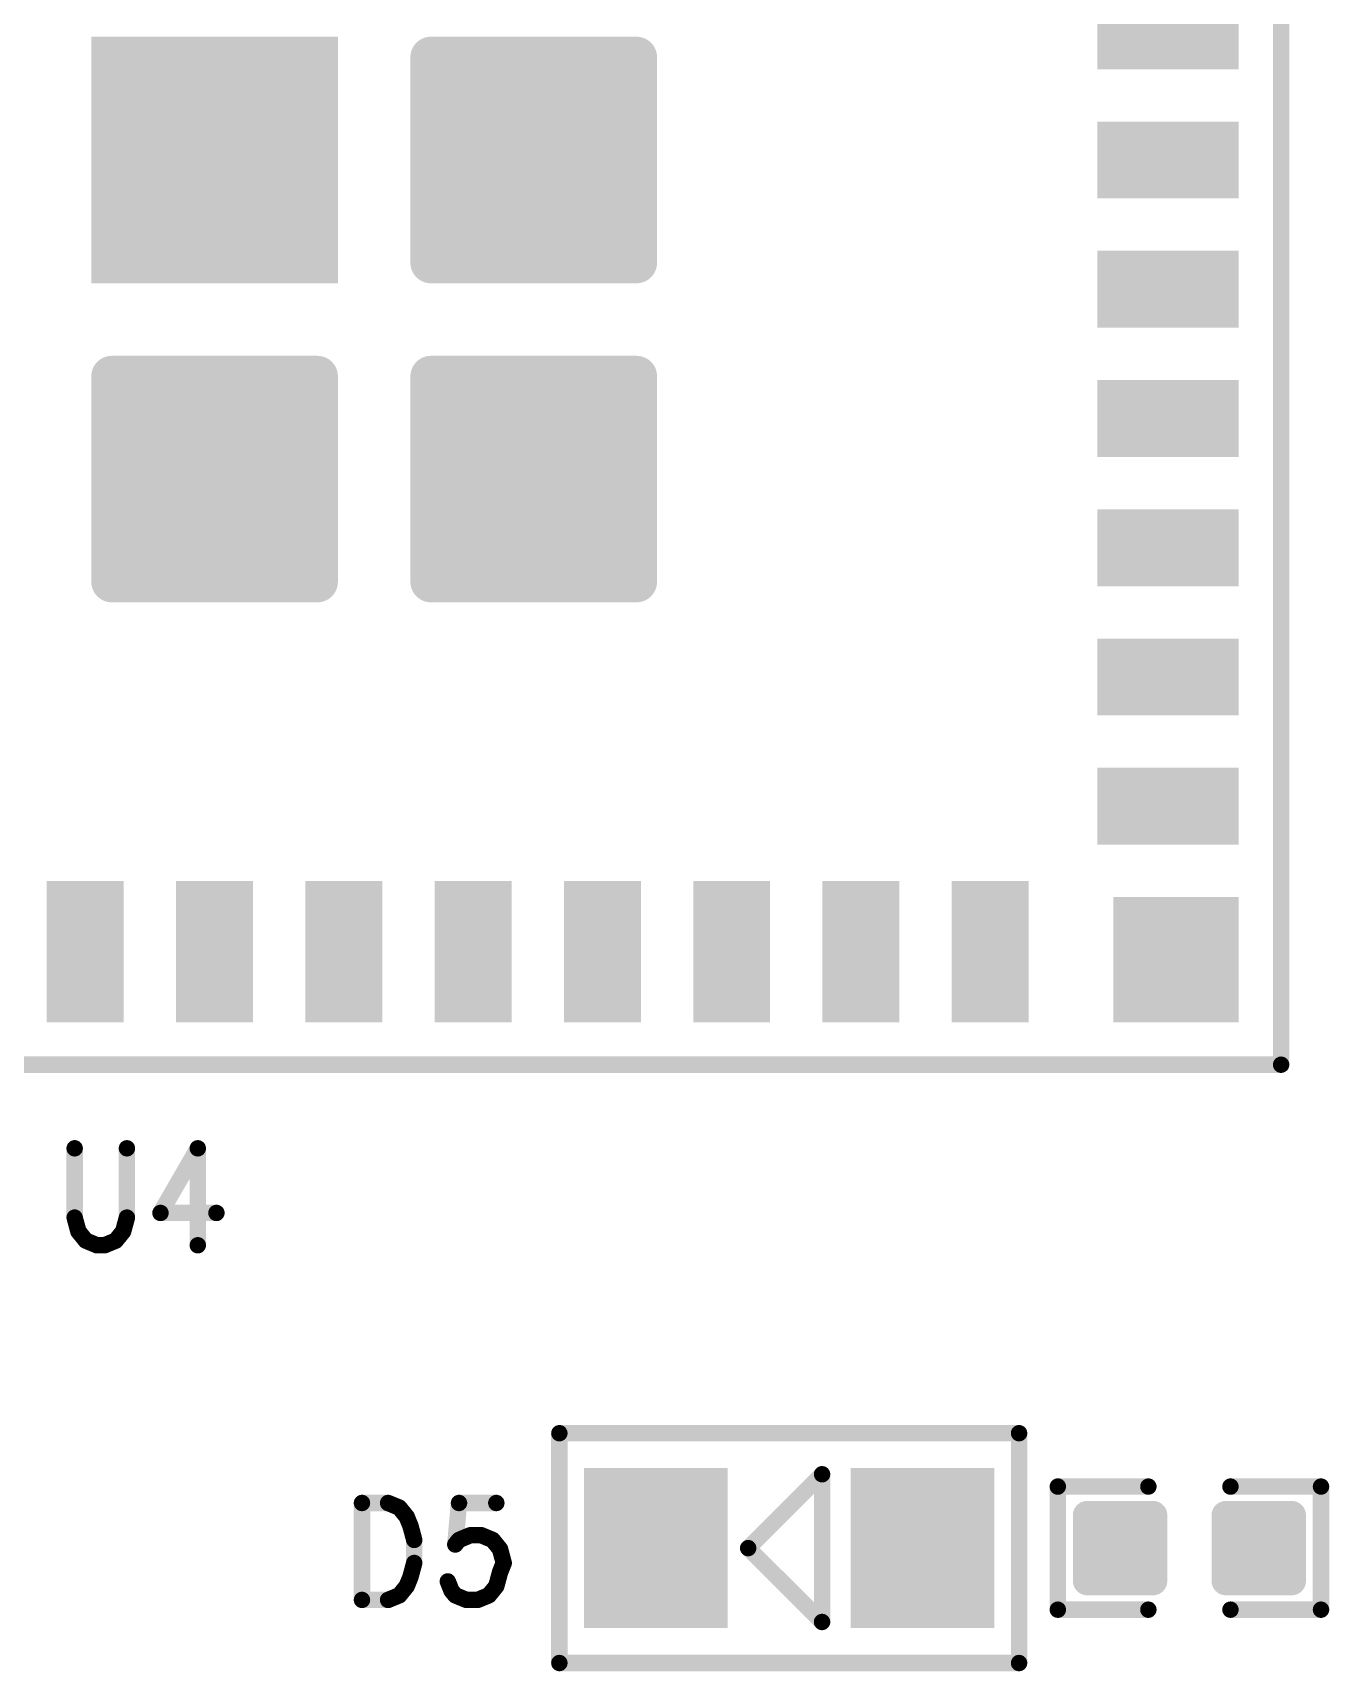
# Model space of a CAD drawing. Extents: x 17.6 to 58.9, y 21.2 to 90.7.
# Drawn here: x 36.97 to 45, y 58.71 to 68.85 of the extents above; entities that cross this region are included whole.
import ezdxf

# ---------------------------------------------------------------- set-up
doc = ezdxf.new("R2010")
doc.units = 0
doc.header["$MEASUREMENT"] = 0
doc.layers.get('0').update_dxf_attribs({"linetype": 'CONTINUOUS'})
doc.layers.add('SILKTOP_PHO', color=251, linetype='CONTINUOUS')

# ---------------------------------------------------------------- blocks, each defined once
blk = doc.blocks.new('ROUND_33')
at = {"const_width": 0.0508}
blk.add_lwpolyline([(-0.0254, 0, 1), (0.0254, 0, 1)], format="xyb", close=True, dxfattribs=at)
blk = doc.blocks.new('RECTANGLE_198')
blk.add_solid([(0.4445, 0.4953), (0.4445, -0.4953), (-0.4445, 0.4953), (-0.4445, -0.4953)])
blk = doc.blocks.new('RECTANGLE_235')
blk.add_solid([(0.43815, 0.238124), (0.43815, -0.238124), (-0.43815, 0.238124), (-0.43815, -0.238124)])
blk = doc.blocks.new('RECTANGLE_236')
blk.add_solid([(0.238124, 0.43815), (0.238124, -0.43815), (-0.238124, 0.43815), (-0.238124, -0.43815)])
blk = doc.blocks.new('SQUARE_253')
blk.add_solid([(0.763142, 0.763142), (0.763142, -0.763142), (-0.763142, 0.763142), (-0.763142, -0.763142)])
blk = doc.blocks.new('SQUARE_254')
blk.add_solid([(0.388112, 0.388112), (0.388112, -0.388112), (-0.388112, 0.388112), (-0.388112, -0.388112)])
blk = doc.blocks.new('ROUND_25')
at = {"const_width": 0.127}
blk.add_lwpolyline([(-0.0635, 0, 1), (0.0635, 0, 1)], format="xyb", close=True, dxfattribs=at)
blk = doc.blocks.new('ROUND_158')
at = {"const_width": 0.0889}
blk.add_lwpolyline([(-0.04445, 0, 1), (0.04445, 0, 1)], format="xyb", close=True, dxfattribs=at)

msp = doc.modelspace()

# ---------------------------------------------------------------- linework, layer by layer
for points, const_width in [([(40.71112, 68.696078), (39.438834, 68.696078)], 0.254), ([(39.438834, 68.696078), (39.438834, 67.423792)], 0.254), ([(39.501064, 67.423792), (39.501064, 68.696078)], 0.254), ([(39.628064, 67.423792), (39.628064, 68.696078)], 0.254), ([(39.755064, 67.423792), (39.755064, 68.696078)], 0.254), ([(39.882064, 67.423792), (39.882064, 68.696078)], 0.254), ([(40.009064, 67.423792), (40.009064, 68.696078)], 0.254), ([(40.136064, 67.423792), (40.136064, 68.696078)], 0.254), ([(40.263064, 67.423792), (40.263064, 68.696078)], 0.254), ([(40.390064, 67.423792), (40.390064, 68.696078)], 0.254), ([(40.517064, 67.423792), (40.517064, 68.696078)], 0.254), ([(40.644064, 67.423792), (40.644064, 68.696078)], 0.254), ([(40.71112, 67.423792), (40.71112, 68.696078)], 0.254), ([(39.438834, 67.423792), (40.71112, 67.423792)], 0.254), ([(38.736016, 66.720974), (37.463984, 66.720974)], 0.254), ([(37.463984, 66.720974), (37.463984, 65.448942)], 0.254), ([(37.469064, 65.448942), (37.469064, 66.720974)], 0.254), ([(37.596064, 65.448942), (37.596064, 66.720974)], 0.254), ([(37.723064, 65.448942), (37.723064, 66.720974)], 0.254), ([(37.850064, 65.448942), (37.850064, 66.720974)], 0.254), ([(37.977064, 65.448942), (37.977064, 66.720974)], 0.254), ([(38.104064, 65.448942), (38.104064, 66.720974)], 0.254), ([(38.231064, 65.448942), (38.231064, 66.720974)], 0.254), ([(38.358064, 65.448942), (38.358064, 66.720974)], 0.254), ([(38.485064, 65.448942), (38.485064, 66.720974)], 0.254), ([(38.612064, 65.448942), (38.612064, 66.720974)], 0.254), ([(38.736016, 65.448942), (38.736016, 66.720974)], 0.254), ([(40.71112, 66.720974), (39.438834, 66.720974)], 0.254), ([(39.438834, 66.720974), (39.438834, 65.448942)], 0.254), ([(39.501064, 65.448942), (39.501064, 66.720974)], 0.254), ([(39.628064, 65.448942), (39.628064, 66.720974)], 0.254), ([(39.755064, 65.448942), (39.755064, 66.720974)], 0.254), ([(39.882064, 65.448942), (39.882064, 66.720974)], 0.254), ([(40.009064, 65.448942), (40.009064, 66.720974)], 0.254), ([(40.136064, 65.448942), (40.136064, 66.720974)], 0.254), ([(40.263064, 65.448942), (40.263064, 66.720974)], 0.254), ([(40.390064, 65.448942), (40.390064, 66.720974)], 0.254), ([(40.517064, 65.448942), (40.517064, 66.720974)], 0.254), ([(40.644064, 65.448942), (40.644064, 66.720974)], 0.254), ([(40.71112, 65.448942), (40.71112, 66.720974)], 0.254), ([(37.463984, 65.448942), (38.736016, 65.448942)], 0.254), ([(39.438834, 65.448942), (40.71112, 65.448942)], 0.254), ([(43.500294, 59.26455), (43.500294, 59.67095)], 0.1778), ([(43.500294, 59.67095), (43.906694, 59.67095)], 0.1778), ([(43.5356, 59.26455), (43.5356, 59.67095)], 0.1778), ([(43.7134, 59.26455), (43.7134, 59.67095)], 0.1778), ([(43.8912, 59.26455), (43.8912, 59.67095)], 0.1778), ([(43.906694, 59.67095), (43.906694, 59.26455)], 0.1778), ([(44.358306, 59.26455), (44.358306, 59.67095)], 0.1778), ([(44.358306, 59.67095), (44.764706, 59.67095)], 0.1778), ([(44.4246, 59.26455), (44.4246, 59.67095)], 0.1778), ([(44.6024, 59.26455), (44.6024, 59.67095)], 0.1778), ([(44.764706, 59.67095), (44.764706, 59.26455)], 0.1778), ([(43.500294, 59.5376), (43.906694, 59.5376)], 0.1778), ([(44.358306, 59.5376), (44.764706, 59.5376)], 0.1778), ([(43.500294, 59.3598), (43.906694, 59.3598)], 0.1778), ([(44.358306, 59.3598), (44.764706, 59.3598)], 0.1778), ([(43.906694, 59.26455), (43.500294, 59.26455)], 0.1778), ([(44.764706, 59.26455), (44.358306, 59.26455)], 0.1778)]:
    msp.add_lwpolyline(points, dxfattribs=dict(const_width=const_width))
at = {"layer": 'SILKTOP_PHO', "const_width": 0.1016}
for points in [[(44.699936, 73.66), (44.699936, 62.460124)], [(44.699936, 62.460124), (31.500064, 62.460124)], [(37.234114, 61.942472), (37.234114, 61.51372)], [(37.557456, 61.51372), (37.557456, 61.942472)], [(37.996114, 61.942472), (37.765228, 61.542422)], [(37.996114, 61.942472), (37.996114, 61.34227)], [(37.234114, 61.51372), (37.257228, 61.428122)], [(37.534342, 61.428122), (37.557456, 61.51372)], [(37.765228, 61.542422), (38.11143, 61.542422)], [(37.257228, 61.428122), (37.303456, 61.370972)], [(37.488114, 61.370972), (37.534342, 61.428122)], [(37.303456, 61.370972), (37.372544, 61.34227)], [(37.372544, 61.34227), (37.418772, 61.34227)], [(37.418772, 61.34227), (37.488114, 61.370972)], [(40.2336, 58.75655), (40.2336, 60.17895)], [(40.2336, 60.17895), (43.0784, 60.17895)], [(43.0784, 60.17895), (43.0784, 58.75655)], [(41.8592, 59.92495), (41.402, 59.46775)], [(41.8592, 59.01055), (41.8592, 59.92495)], [(43.318176, 59.08675), (43.318176, 59.84875)], [(43.318176, 59.84875), (43.8785, 59.84875)], [(44.946824, 59.84875), (44.3865, 59.84875)], [(44.946824, 59.08675), (44.946824, 59.84875)], [(39.012114, 59.74715), (39.012114, 59.147202)], [(39.012114, 59.74715), (39.173658, 59.74715)], [(39.173658, 59.74715), (39.243, 59.718702)], [(39.243, 59.718702), (39.289228, 59.661552)], [(39.61257, 59.74715), (39.589456, 59.490102)], [(39.843456, 59.74715), (39.61257, 59.74715)], [(39.289228, 59.661552), (39.312342, 59.604402)], [(39.312342, 59.604402), (39.335456, 59.51855)], [(39.335456, 59.51855), (39.335456, 59.375802)], [(39.589456, 59.490102), (39.61257, 59.51855)], [(39.61257, 59.51855), (39.681658, 59.547252)], [(39.681658, 59.547252), (39.751, 59.547252)], [(39.751, 59.547252), (39.820342, 59.51855)], [(39.820342, 59.51855), (39.86657, 59.4614)], [(39.86657, 59.4614), (39.88943, 59.375802)], [(41.402, 59.46775), (41.8592, 59.01055)], [(39.312342, 59.28995), (39.289228, 59.2328)], [(39.335456, 59.375802), (39.312342, 59.28995)], [(39.86657, 59.318652), (39.843456, 59.2328)], [(39.88943, 59.375802), (39.86657, 59.318652)], [(39.289228, 59.2328), (39.243, 59.17565)], [(39.566342, 59.204352), (39.543228, 59.261502)], [(39.589456, 59.17565), (39.566342, 59.204352)], [(39.843456, 59.2328), (39.797228, 59.17565)], [(39.173658, 59.147202), (39.012114, 59.147202)], [(39.243, 59.17565), (39.173658, 59.147202)], [(39.658544, 59.147202), (39.589456, 59.17565)], [(39.727886, 59.147202), (39.658544, 59.147202)], [(39.797228, 59.17565), (39.727886, 59.147202)], [(43.8785, 59.08675), (43.318176, 59.08675)], [(44.3865, 59.08675), (44.946824, 59.08675)], [(43.0784, 58.75655), (40.2336, 58.75655)]]:
    msp.add_lwpolyline(points, dxfattribs=at)

# ---------------------------------------------------------------- block references
for name, p in [('RECTANGLE_235', (43.999912, 68.859908)), ('SQUARE_253', (38.1, 68.060062)), ('ROUND_25', (39.438834, 68.696078)), ('ROUND_25', (39.501064, 68.696078)), ('ROUND_25', (39.628064, 68.696078)), ('ROUND_25', (39.755064, 68.696078)), ('ROUND_25', (39.882064, 68.696078)), ('ROUND_25', (40.009064, 68.696078)), ('ROUND_25', (40.136064, 68.696078)), ('ROUND_25', (40.263064, 68.696078)), ('ROUND_25', (40.390064, 68.696078)), ('ROUND_25', (40.517064, 68.696078)), ('ROUND_25', (40.644064, 68.696078)), ('ROUND_25', (40.71112, 68.696078)), ('ROUND_25', (40.71112, 68.696078)), ('RECTANGLE_235', (43.999912, 68.060062)), ('ROUND_25', (39.438834, 67.423792)), ('ROUND_25', (39.501064, 67.423792)), ('ROUND_25', (39.628064, 67.423792)), ('ROUND_25', (39.755064, 67.423792)), ('ROUND_25', (39.882064, 67.423792)), ('ROUND_25', (40.009064, 67.423792)), ('ROUND_25', (40.136064, 67.423792)), ('ROUND_25', (40.263064, 67.423792)), ('ROUND_25', (40.390064, 67.423792)), ('ROUND_25', (40.517064, 67.423792)), ('ROUND_25', (40.644064, 67.423792)), ('ROUND_25', (40.71112, 67.423792)), ('RECTANGLE_235', (43.999912, 67.259962)), ('ROUND_25', (37.463984, 66.720974)), ('ROUND_25', (37.469064, 66.720974)), ('ROUND_25', (37.596064, 66.720974)), ('ROUND_25', (37.723064, 66.720974)), ('ROUND_25', (37.850064, 66.720974)), ('ROUND_25', (37.977064, 66.720974)), ('ROUND_25', (38.104064, 66.720974)), ('ROUND_25', (38.231064, 66.720974)), ('ROUND_25', (38.358064, 66.720974)), ('ROUND_25', (38.485064, 66.720974)), ('ROUND_25', (38.612064, 66.720974)), ('ROUND_25', (38.736016, 66.720974)), ('ROUND_25', (38.736016, 66.720974)), ('ROUND_25', (39.438834, 66.720974)), ('ROUND_25', (39.501064, 66.720974)), ('ROUND_25', (39.628064, 66.720974)), ('ROUND_25', (39.755064, 66.720974)), ('ROUND_25', (39.882064, 66.720974)), ('ROUND_25', (40.009064, 66.720974)), ('ROUND_25', (40.136064, 66.720974)), ('ROUND_25', (40.263064, 66.720974)), ('ROUND_25', (40.390064, 66.720974)), ('ROUND_25', (40.517064, 66.720974)), ('ROUND_25', (40.644064, 66.720974)), ('ROUND_25', (40.71112, 66.720974)), ('ROUND_25', (40.71112, 66.720974)), ('RECTANGLE_235', (43.999912, 66.460116)), ('RECTANGLE_235', (43.999912, 65.660016)), ('ROUND_25', (37.463984, 65.448942)), ('ROUND_25', (37.469064, 65.448942)), ('ROUND_25', (37.596064, 65.448942)), ('ROUND_25', (37.723064, 65.448942)), ('ROUND_25', (37.850064, 65.448942)), ('ROUND_25', (37.977064, 65.448942)), ('ROUND_25', (38.104064, 65.448942)), ('ROUND_25', (38.231064, 65.448942)), ('ROUND_25', (38.358064, 65.448942)), ('ROUND_25', (38.485064, 65.448942)), ('ROUND_25', (38.612064, 65.448942)), ('ROUND_25', (38.736016, 65.448942)), ('ROUND_25', (39.438834, 65.448942)), ('ROUND_25', (39.501064, 65.448942)), ('ROUND_25', (39.628064, 65.448942)), ('ROUND_25', (39.755064, 65.448942)), ('ROUND_25', (39.882064, 65.448942)), ('ROUND_25', (40.009064, 65.448942)), ('ROUND_25', (40.136064, 65.448942)), ('ROUND_25', (40.263064, 65.448942)), ('ROUND_25', (40.390064, 65.448942)), ('ROUND_25', (40.517064, 65.448942)), ('ROUND_25', (40.644064, 65.448942)), ('ROUND_25', (40.71112, 65.448942)), ('RECTANGLE_235', (43.999912, 64.859916)), ('RECTANGLE_235', (43.999912, 64.06007)), ('RECTANGLE_236', (37.2999, 63.159894)), ('RECTANGLE_236', (38.1, 63.159894)), ('RECTANGLE_236', (38.9001, 63.159894)), ('RECTANGLE_236', (39.699946, 63.159894)), ('RECTANGLE_236', (40.500046, 63.159894)), ('RECTANGLE_236', (41.299892, 63.159894)), ('RECTANGLE_236', (42.099992, 63.159894)), ('RECTANGLE_236', (42.900092, 63.159894)), ('SQUARE_254', (44.04995, 63.11011)), ('RECTANGLE_198', (40.8305, 59.46775)), ('RECTANGLE_198', (42.4815, 59.46775)), ('ROUND_158', (43.500294, 59.67095)), ('ROUND_158', (43.5356, 59.67095)), ('ROUND_158', (43.7134, 59.67095)), ('ROUND_158', (43.8912, 59.67095)), ('ROUND_158', (43.906694, 59.67095)), ('ROUND_158', (44.358306, 59.67095)), ('ROUND_158', (44.4246, 59.67095)), ('ROUND_158', (44.6024, 59.67095)), ('ROUND_158', (44.764706, 59.67095)), ('ROUND_158', (43.500294, 59.5376)), ('ROUND_158', (43.906694, 59.5376)), ('ROUND_158', (44.358306, 59.5376)), ('ROUND_158', (44.764706, 59.5376)), ('ROUND_158', (43.500294, 59.3598)), ('ROUND_158', (43.906694, 59.3598)), ('ROUND_158', (44.358306, 59.3598)), ('ROUND_158', (44.764706, 59.3598)), ('ROUND_158', (43.500294, 59.26455)), ('ROUND_158', (43.500294, 59.26455)), ('ROUND_158', (43.5356, 59.26455)), ('ROUND_158', (43.7134, 59.26455)), ('ROUND_158', (43.8912, 59.26455)), ('ROUND_158', (43.906694, 59.26455)), ('ROUND_158', (44.358306, 59.26455)), ('ROUND_158', (44.358306, 59.26455)), ('ROUND_158', (44.4246, 59.26455)), ('ROUND_158', (44.6024, 59.26455)), ('ROUND_158', (44.764706, 59.26455))]:
    msp.add_blockref(name, p)
at = {"layer": 'SILKTOP_PHO'}
for p in [(44.699936, 62.460124), (37.234114, 61.942472), (37.557456, 61.942472), (37.996114, 61.942472), (37.996114, 61.942472), (37.234114, 61.51372), (37.557456, 61.51372), (37.765228, 61.542422), (38.11143, 61.542422), (37.257228, 61.428122), (37.534342, 61.428122), (37.303456, 61.370972), (37.372544, 61.34227), (37.418772, 61.34227), (37.488114, 61.370972), (37.996114, 61.34227), (40.2336, 60.17895), (43.0784, 60.17895), (41.8592, 59.92495), (43.318176, 59.84875), (43.8785, 59.84875), (44.3865, 59.84875), (44.946824, 59.84875), (39.012114, 59.74715), (39.012114, 59.74715), (39.173658, 59.74715), (39.243, 59.718702), (39.243, 59.718702), (39.61257, 59.74715), (39.843456, 59.74715), (39.289228, 59.661552), (39.289228, 59.661552), (39.312342, 59.604402), (39.312342, 59.604402), (39.335456, 59.51855), (39.589456, 59.490102), (39.589456, 59.490102), (39.61257, 59.51855), (39.681658, 59.547252), (39.681658, 59.547252), (39.751, 59.547252), (39.751, 59.547252), (39.820342, 59.51855), (39.86657, 59.4614), (41.402, 59.46775), (39.312342, 59.28995), (39.335456, 59.375802), (39.335456, 59.375802), (39.86657, 59.318652), (39.86657, 59.318652), (39.88943, 59.375802), (39.88943, 59.375802), (39.289228, 59.2328), (39.543228, 59.261502), (39.566342, 59.204352), (39.566342, 59.204352), (39.843456, 59.2328), (39.012114, 59.147202), (39.012114, 59.147202), (39.173658, 59.147202), (39.173658, 59.147202), (39.243, 59.17565), (39.589456, 59.17565), (39.658544, 59.147202), (39.658544, 59.147202), (39.727886, 59.147202), (39.727886, 59.147202), (39.797228, 59.17565), (43.318176, 59.08675), (43.8785, 59.08675), (44.3865, 59.08675), (44.946824, 59.08675), (41.8592, 59.01055), (41.8592, 59.01055), (40.2336, 58.75655), (43.0784, 58.75655), (43.0784, 58.75655)]:
    msp.add_blockref('ROUND_33', p, dxfattribs=at)

doc.saveas('drawing.dxf')
